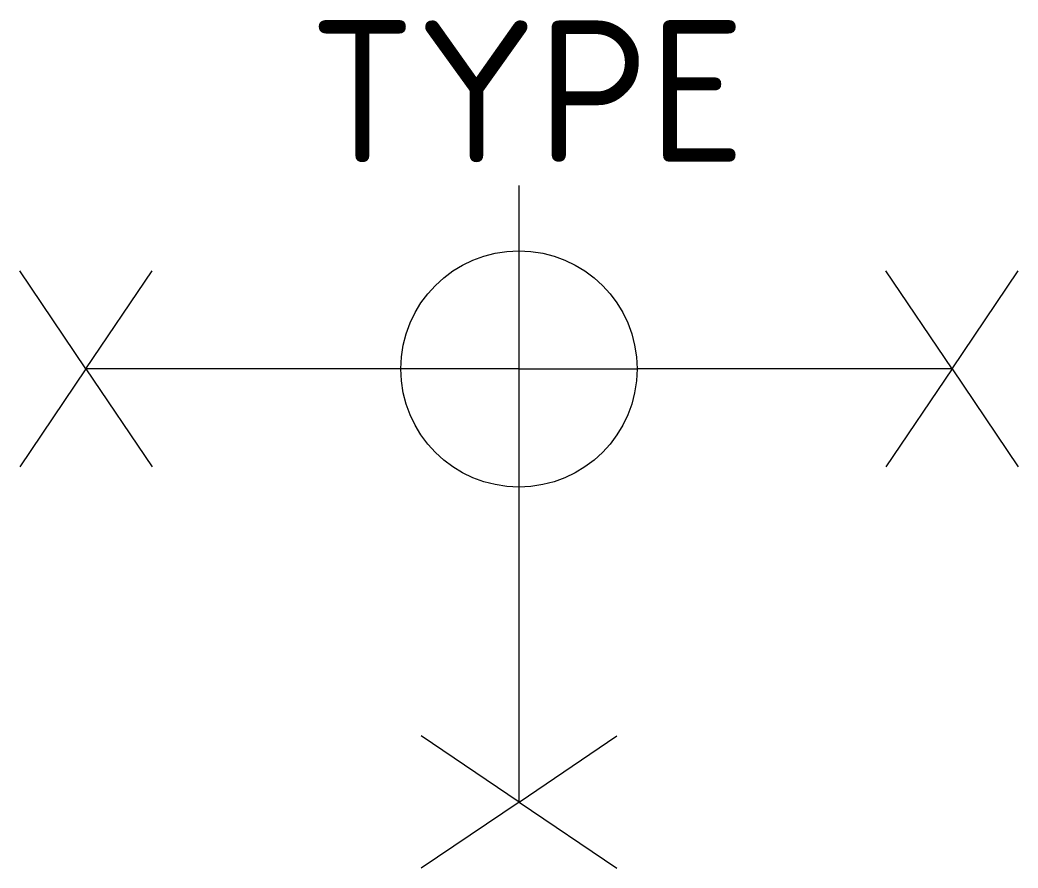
# Model space of a CAD drawing. Extents: x -6.3 to 6.3, y -6.3 to 4.4.
import ezdxf
from ezdxf.enums import TextEntityAlignment as Align

# ---------------------------------------------------------------- set-up
doc = ezdxf.new("R2010")
doc.units = 0
doc.header["$LTSCALE"] = 0.2
doc.styles.add('NLCS-ISO', font='NLCS-ISO.ttf')

msp = doc.modelspace()

# ---------------------------------------------------------------- linework, layer by layer
for p, q in [((0, -2.42), (0, 2.33)), ((-5.5, 0), (-6.339, 1.244)), ((-5.5, 0), (-4.661, 1.244)), ((5.5, 0), (4.661, 1.244)), ((5.5, 0), (6.339, 1.244)), ((-5.5, 0), (-6.339, -1.244)), ((-1.5, 0), (-5.5, 0)), ((-5.5, 0), (-4.661, -1.244)), ((0, 0), (-1.495, 0)), ((0, 0), (1.5, 0)), ((5.5, 0), (1.5, 0)), ((5.5, 0), (4.661, -1.244)), ((5.5, 0), (6.339, -1.244)), ((0, -5.5), (0, -1.5)), ((0, -5.5), (-1.244, -4.661)), ((0, -5.5), (1.244, -4.661)), ((0, -5.5), (-1.244, -6.338)), ((0, -5.5), (1.244, -6.338))]:
    msp.add_line(p, q)
msp.add_circle((-0.001, 0), 1.5)

# ---------------------------------------------------------------- texts
at = {"style": 'NLCS-ISO'}
msp.add_attdef('TYPE', text='', height=1.8, dxfattribs=at).set_placement((0.105, 3.525), align=Align.MIDDLE_CENTER)

doc.saveas('drawing.dxf')
